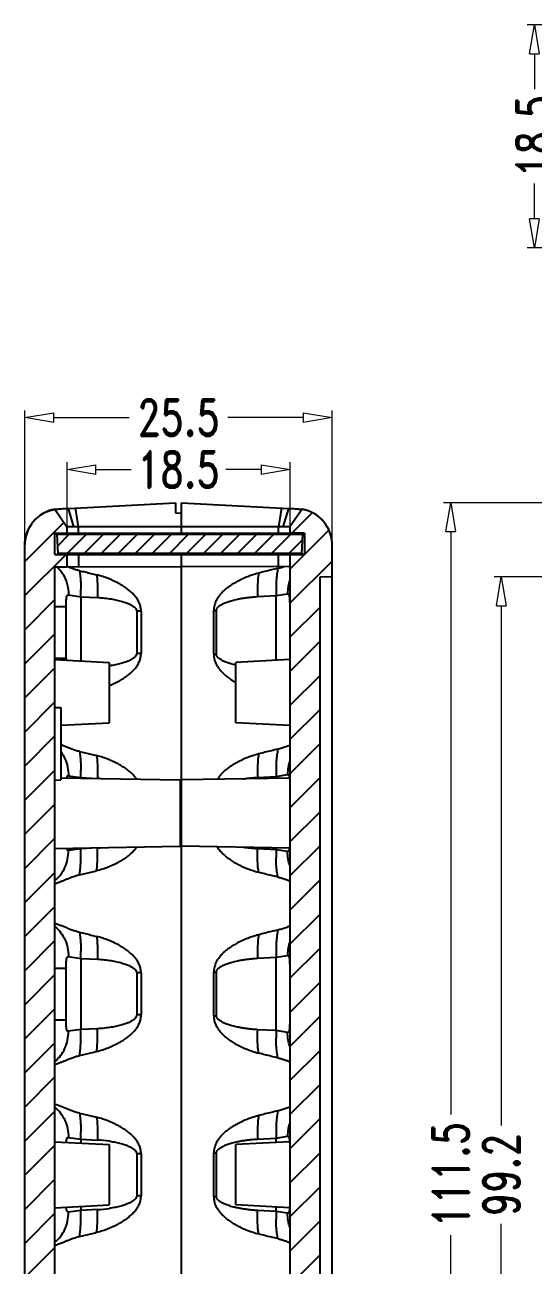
# Model space of a CAD drawing. Header units: millimetres. Extents: x 3537 to 3861, y 1181 to 1410.
# Drawn here: x 3536.7 to 3578.9, y 1298.1 to 1401 of the extents above; entities that cross this region are included whole.
import ezdxf

# ---------------------------------------------------------------- set-up
doc = ezdxf.new("R2010")
doc.units = ezdxf.units.MM
doc.layers.add('dim', color=82, linetype='Continuous', lineweight=9)
doc.styles.add('ROMAND', font='romand.shx', dxfattribs={"width": 0.75, "bigfont": 'gbcbig.shx'})
doc.dimstyles.new('YanXiu', dxfattribs={"dimtxt": 2.5, "dimasz": 2.2, "dimexe": 1, "dimexo": 0, "dimgap": 0.66, "dimtad": 0, "dimzin": 9, "dimdsep": 46, "dimtxsty": 'ROMAND', "dimblk": 'CLOSEDBLANK', "dimcen": 0, "dimclrd": 3, "dimclre": 3, "dimclrt": 7, "dimazin": 2, "dimtfac": 1, "dimtofl": 0, "dimtmove": 0, "dimatfit": 3, "dimldrblk": 'CLOSEDBLANK', "dimfxl": 1, "dimlwd": 5, "dimlwe": 5, "dimarcsym": 0})
pattern_1 = [(45, (3302.9115, 1085.8818), (-1.414214, 1.414214), [])]

# ---------------------------------------------------------------- blocks, each defined once
blk = doc.blocks.new('_ClosedBlank')
at = {"color": 0, "linetype": 'ByBlock', "lineweight": -2}
for p, q in [((-1, 0.167), (0, 0)), ((-1, 0.167), (-1, -0.167)), ((0, 0), (-1, -0.167))]:
    blk.add_line(p, q, dxfattribs=at)
blk = doc.blocks.new('*D4')
at = {"layer": 'Defpoints', "color": 0}
for p in [(3589.28, 1355.22), (3576.28, 1256.02), (3589.28, 1256.02)]:
    blk.add_point(p, dxfattribs=at)
at = {"layer": 'dim', "color": 3, "lineweight": 5}
for p, q in [((3589.28, 1355.22), (3575.68, 1355.22)), ((3576.28, 1352.82), (3576.28, 1309.7)), ((3576.28, 1258.42), (3576.28, 1301.54)), ((3589.28, 1256.02), (3575.68, 1256.02))]:
    blk.add_line(p, q, dxfattribs=at)
at = {"layer": 'dim', "color": 3, "lineweight": 5, "xscale": 2.4, "yscale": 2.4, "zscale": 2.4}
for p, rotation in [((3576.28, 1355.22), 90), ((3576.28, 1256.02), 270)]:
    blk.add_blockref('_ClosedBlank', p, dxfattribs=dict(at, rotation=rotation))
at = {"layer": 'dim', "color": 7, "insert": (3576.28, 1305.62), "char_height": 3, "attachment_point": 5, "rotation": 90, "style": 'ROMAND'}
blk.add_mtext('99.2', dxfattribs=at)
blk = doc.blocks.new('*D6')
at = {"layer": 'Defpoints', "color": 0}
for p in [(3585.77, 1361.37), (3572.08, 1249.87), (3585.77, 1249.87)]:
    blk.add_point(p, dxfattribs=at)
at = {"layer": 'dim', "color": 3, "lineweight": 5}
for p, q in [((3585.77, 1361.37), (3571.48, 1361.37)), ((3572.08, 1358.97), (3572.08, 1310.61)), ((3572.08, 1252.27), (3572.08, 1300.62)), ((3585.77, 1249.87), (3571.48, 1249.87))]:
    blk.add_line(p, q, dxfattribs=at)
at = {"layer": 'dim', "color": 3, "lineweight": 5, "xscale": 2.4, "yscale": 2.4, "zscale": 2.4}
for p, rotation in [((3572.08, 1361.37), 90), ((3572.08, 1249.87), 270)]:
    blk.add_blockref('_ClosedBlank', p, dxfattribs=dict(at, rotation=rotation))
at = {"layer": 'dim', "color": 7, "insert": (3572.08, 1305.62), "char_height": 3, "attachment_point": 5, "rotation": 90, "style": 'ROMAND'}
blk.add_mtext('111.5', dxfattribs=at)
blk = doc.blocks.new('*D42')
at = {"layer": 'Defpoints', "color": 0}
for p in [(3558.75, 1364.12), (3540.25, 1359.37), (3558.75, 1359.37)]:
    blk.add_point(p, dxfattribs=at)
at = {"layer": 'dim', "color": 3, "lineweight": 5}
for p, q in [((3540.25, 1359.37), (3540.25, 1364.72)), ((3558.75, 1359.37), (3558.75, 1364.72)), ((3542.65, 1364.12), (3545.58, 1364.12)), ((3556.35, 1364.12), (3553.42, 1364.12))]:
    blk.add_line(p, q, dxfattribs=at)
at = {"layer": 'dim', "color": 3, "lineweight": 5, "xscale": 2.4, "yscale": 2.4, "zscale": 2.4, "rotation": 180}
blk.add_blockref('_ClosedBlank', (3540.25, 1364.12), dxfattribs=at)
at = {"layer": 'dim', "color": 3, "lineweight": 5, "xscale": 2.4, "yscale": 2.4, "zscale": 2.4}
blk.add_blockref('_ClosedBlank', (3558.75, 1364.12), dxfattribs=at)
at = {"layer": 'dim', "color": 7, "insert": (3549.5, 1364.12), "char_height": 3, "attachment_point": 5, "style": 'ROMAND'}
blk.add_mtext('18.5', dxfattribs=at)
blk = doc.blocks.new('*D43')
at = {"layer": 'Defpoints', "color": 0}
for p in [(3562.25, 1368.43), (3536.75, 1357.87), (3562.25, 1357.87)]:
    blk.add_point(p, dxfattribs=at)
at = {"layer": 'dim', "color": 3, "lineweight": 5}
for p, q in [((3536.75, 1357.87), (3536.75, 1369.03)), ((3562.25, 1357.87), (3562.25, 1369.03)), ((3539.15, 1368.43), (3545.42, 1368.43)), ((3559.85, 1368.43), (3553.58, 1368.43))]:
    blk.add_line(p, q, dxfattribs=at)
at = {"layer": 'dim', "color": 3, "lineweight": 5, "xscale": 2.4, "yscale": 2.4, "zscale": 2.4, "rotation": 180}
blk.add_blockref('_ClosedBlank', (3536.75, 1368.43), dxfattribs=at)
at = {"layer": 'dim', "color": 3, "lineweight": 5, "xscale": 2.4, "yscale": 2.4, "zscale": 2.4}
blk.add_blockref('_ClosedBlank', (3562.25, 1368.43), dxfattribs=at)
at = {"layer": 'dim', "color": 7, "insert": (3549.5, 1368.43), "char_height": 3, "attachment_point": 5, "style": 'ROMAND'}
blk.add_mtext('25.5', dxfattribs=at)
blk = doc.blocks.new('*D66')
at = {"layer": 'Defpoints', "color": 0}
for p in [(3588.3, 1401.01), (3579.03, 1382.51), (3588.3, 1382.51)]:
    blk.add_point(p, dxfattribs=at)
at = {"layer": 'dim', "color": 3, "lineweight": 5}
for p, q in [((3588.3, 1401.01), (3578.43, 1401.01)), ((3579.03, 1398.61), (3579.03, 1395.68)), ((3579.03, 1384.91), (3579.03, 1387.84)), ((3588.3, 1382.51), (3578.43, 1382.51))]:
    blk.add_line(p, q, dxfattribs=at)
at = {"layer": 'dim', "color": 3, "lineweight": 5, "xscale": 2.4, "yscale": 2.4, "zscale": 2.4}
for p, rotation in [((3579.03, 1401.01), 90), ((3579.03, 1382.51), 270)]:
    blk.add_blockref('_ClosedBlank', p, dxfattribs=dict(at, rotation=rotation))
at = {"layer": 'dim', "color": 7, "insert": (3579.03, 1391.76), "char_height": 3, "attachment_point": 5, "rotation": 90, "style": 'ROMAND'}
blk.add_mtext('18.5', dxfattribs=at)

msp = doc.modelspace()

# ---------------------------------------------------------------- hatches: boundary and pattern name
at = {"linetype": 'Continuous'}
h = msp.add_hatch(dxfattribs=at)
h.set_pattern_fill('DEFAULT__5', color=40, scale=2, angle=45, style=0, pattern_type=0)
h.set_pattern_definition(pattern_1)
edge = h.paths.add_edge_path()
edge.add_line((3536.748, 1253.369), (3536.748, 1357.865))
edge.add_spline(control_points=[(3536.748, 1357.865), (3536.748, 1359.397), (3537.737, 1360.568), (3539.248, 1360.823)], knot_values=[0, 0, 0, 0, 1, 1, 1, 1], weights=[1, 0.8425084, 0.8425084, 1], degree=3, periodic=0)
edge.add_line((3539.248, 1360.823), (3540.248, 1359.367))
edge.add_line((3540.248, 1359.367), (3540.248, 1358.851))
edge.add_line((3539.248, 1358.849), (3540.248, 1358.851))
edge.add_line((3539.248, 1357.085), (3539.248, 1358.849))
edge.add_line((3539.248, 1357.085), (3540.248, 1357.084))
edge.add_line((3540.248, 1357.084), (3540.248, 1356.042))
edge.add_line((3539.248, 1356.04), (3540.248, 1356.042))
edge.add_line((3539.248, 1255.195), (3539.248, 1356.04))
edge.add_line((3539.248, 1255.195), (3540.248, 1255.192))
edge.add_line((3540.248, 1255.192), (3540.248, 1254.151))
edge.add_line((3539.248, 1254.149), (3540.248, 1254.151))
edge.add_line((3539.248, 1252.385), (3539.248, 1254.149))
edge.add_line((3539.248, 1252.385), (3540.248, 1252.384))
edge.add_line((3540.248, 1252.384), (3540.248, 1251.867))
edge.add_line((3539.248, 1250.411), (3540.248, 1251.867))
edge.add_spline(control_points=[(3539.248, 1250.411), (3537.737, 1250.666), (3536.748, 1251.837), (3536.748, 1253.369)], knot_values=[0, 0, 0, 0, 1, 1, 1, 1], weights=[1, 0.8425084, 0.8425084, 1], degree=3, periodic=0)
h = msp.add_hatch(dxfattribs=at)
h.set_pattern_fill('DEFAULT__6', color=40, scale=2, angle=45, style=0, pattern_type=0)
h.set_pattern_definition(pattern_1)
edge = h.paths.add_edge_path()
edge.add_line((3562.248, 1253.369), (3562.248, 1256))
edge.add_spline(control_points=[(3559.748, 1250.411), (3561.259, 1250.666), (3562.248, 1251.837), (3562.248, 1253.369)], knot_values=[0, 0, 0, 0, 1, 1, 1, 1], weights=[1, 0.8425084, 0.8425084, 1], degree=3, periodic=0)
edge.add_line((3559.748, 1250.411), (3558.748, 1251.867))
edge.add_line((3558.748, 1252.383), (3558.748, 1251.867))
edge.add_line((3559.948, 1252.385), (3558.748, 1252.383))
edge.add_line((3559.948, 1254.149), (3559.948, 1252.385))
edge.add_line((3559.948, 1254.149), (3558.748, 1254.151))
edge.add_line((3558.748, 1357.083), (3558.748, 1254.151))
edge.add_line((3559.948, 1357.085), (3558.748, 1357.083))
edge.add_line((3559.948, 1358.849), (3559.948, 1357.085))
edge.add_line((3559.948, 1358.849), (3558.748, 1358.851))
edge.add_line((3558.748, 1359.367), (3558.748, 1358.851))
edge.add_line((3559.748, 1360.823), (3558.748, 1359.367))
edge.add_spline(control_points=[(3562.248, 1357.865), (3562.248, 1359.397), (3561.259, 1360.568), (3559.748, 1360.823)], knot_values=[0, 0, 0, 0, 1, 1, 1, 1], weights=[1, 0.8425084, 0.8425084, 1], degree=3, periodic=0)
edge.add_line((3562.248, 1355.235), (3562.248, 1357.865))
edge.add_line((3561.248, 1355.217), (3562.248, 1355.235))
edge.add_line((3561.248, 1256.017), (3561.248, 1355.217))
edge.add_line((3561.248, 1256.017), (3562.248, 1256))
h = msp.add_hatch(dxfattribs=at)
h.set_pattern_fill('DEFAULT__3', color=40, angle=45, style=0, pattern_type=0)
h.set_pattern_definition([(45, (3302.9115, 1085.8818), (-0.7071068, 0.7071068), [])])
edge = h.paths.add_edge_path()
edge.add_line((3559.714, 1357.167), (3539.482, 1357.167))
edge.add_line((3539.398, 1358.767), (3539.482, 1357.167))
edge.add_line((3539.398, 1358.767), (3559.798, 1358.767))
edge.add_line((3559.798, 1358.767), (3559.714, 1357.167))

# ---------------------------------------------------------------- linework, layer by layer
at = {"color": 7, "linetype": 'Continuous'}
for p, q in [((3540.361, 1360.901), (3549.248, 1361.367)), ((3549.248, 1361.367), (3549.248, 1360.517)), ((3549.748, 1361.367), (3558.636, 1360.901)), ((3549.748, 1358.767), (3549.748, 1361.367)), ((3539.248, 1360.823), (3540.248, 1359.367)), ((3539.248, 1360.823), (3540.248, 1359.367)), ((3540.826, 1359.367), (3540.361, 1360.901)), ((3541.196, 1359.367), (3540.954, 1360.932)), ((3549.248, 1360.517), (3549.748, 1360.513)), ((3558.043, 1360.932), (3557.801, 1359.367)), ((3558.636, 1360.901), (3558.165, 1359.367)), ((3559.748, 1360.823), (3558.748, 1359.367)), ((3559.748, 1360.823), (3558.748, 1359.367)), ((3540.248, 1359.367), (3540.248, 1358.851)), ((3540.248, 1359.367), (3540.248, 1358.851)), ((3557.801, 1359.367), (3541.196, 1359.367)), ((3541.196, 1358.852), (3541.196, 1359.367)), ((3557.801, 1358.853), (3557.801, 1359.367)), ((3558.748, 1359.367), (3558.748, 1358.851)), ((3558.748, 1359.367), (3558.748, 1358.851)), ((3539.248, 1358.849), (3549.748, 1358.867)), ((3539.248, 1358.849), (3540.248, 1358.851)), ((3539.248, 1357.085), (3539.248, 1358.849)), ((3539.248, 1357.085), (3539.248, 1358.849)), ((3539.398, 1358.767), (3559.798, 1358.767)), ((3539.398, 1358.767), (3539.482, 1357.167)), ((3539.398, 1358.767), (3559.798, 1358.767)), ((3539.398, 1358.767), (3539.482, 1357.167)), ((3549.748, 1358.867), (3559.948, 1358.849)), ((3559.948, 1358.849), (3558.748, 1358.851)), ((3559.798, 1358.767), (3559.714, 1357.167)), ((3559.798, 1358.767), (3559.714, 1357.167)), ((3559.948, 1358.849), (3559.948, 1357.085)), ((3559.948, 1358.849), (3559.948, 1357.085)), ((3536.748, 1253.369), (3536.748, 1357.865)), ((3536.748, 1253.369), (3536.748, 1357.865)), ((3562.248, 1253.369), (3562.248, 1357.865)), ((3562.248, 1355.235), (3562.248, 1357.865)), ((3539.248, 1357.085), (3549.748, 1357.067)), ((3539.248, 1357.085), (3540.248, 1357.084)), ((3559.714, 1357.167), (3539.482, 1357.167)), ((3559.714, 1357.167), (3539.482, 1357.167)), ((3540.248, 1357.084), (3540.248, 1356.042)), ((3540.248, 1357.084), (3540.248, 1356.042)), ((3541.196, 1357.082), (3541.196, 1356.045)), ((3549.748, 1254.067), (3549.748, 1357.167)), ((3549.748, 1357.067), (3559.948, 1357.085)), ((3557.801, 1356.046), (3557.801, 1357.081)), ((3559.948, 1357.085), (3558.748, 1357.083)), ((3558.748, 1357.083), (3558.748, 1254.151)), ((3558.748, 1357.083), (3558.748, 1254.151)), ((3539.248, 1356.04), (3549.748, 1356.067)), ((3539.248, 1356.04), (3540.248, 1356.042)), ((3539.248, 1255.195), (3539.248, 1356.04)), ((3539.248, 1255.195), (3539.248, 1356.04)), ((3558.748, 1356.044), (3549.748, 1356.067)), ((3561.248, 1355.217), (3562.248, 1355.235)), ((3561.248, 1355.217), (3562.248, 1355.235)), ((3561.248, 1256.017), (3561.248, 1355.217)), ((3561.248, 1256.017), (3561.248, 1355.217)), ((3540.364, 1353.716), (3541.386, 1353.569)), ((3541.386, 1353.569), (3542.767, 1353.501)), ((3541.386, 1353.569), (3541.386, 1348.241)), ((3556.07, 1353.581), (3557.611, 1353.661)), ((3557.611, 1353.661), (3558.551, 1353.809)), ((3557.611, 1348.293), (3557.611, 1353.661)), ((3539.248, 1352.766), (3540.177, 1352.766)), ((3540.177, 1348.468), (3540.177, 1352.766)), ((3546.394, 1352.362), (3546.032, 1352.362)), ((3546.032, 1352.362), (3546.032, 1348.873)), ((3546.394, 1352.359), (3546.394, 1348.875)), ((3552.424, 1352.426), (3552.645, 1352.426)), ((3552.424, 1348.808), (3552.424, 1352.426)), ((3552.645, 1348.808), (3552.645, 1352.426)), ((3558.724, 1352.861), (3558.724, 1348.373)), ((3539.248, 1348.468), (3540.177, 1348.468)), ((3539.248, 1348.353), (3543.748, 1348.117)), ((3543.748, 1348.117), (3543.748, 1343.117)), ((3546.394, 1348.873), (3546.032, 1348.873)), ((3552.424, 1348.808), (3552.645, 1348.808)), ((3558.748, 1348.353), (3554.248, 1348.117)), ((3554.248, 1343.117), (3554.248, 1348.117)), ((3558.724, 1348.373), (3558.724, 1348.352)), ((3539.248, 1344.393), (3539.748, 1344.367)), ((3539.748, 1344.367), (3539.748, 1338.367)), ((3539.748, 1342.907), (3543.748, 1343.117)), ((3558.748, 1342.881), (3554.248, 1343.117)), ((3540.364, 1338.716), (3541.386, 1338.569)), ((3557.611, 1338.661), (3558.551, 1338.809)), ((3539.248, 1338.341), (3539.748, 1338.367)), ((3539.751, 1338.54), (3549.648, 1338.367)), ((3541.386, 1338.569), (3542.767, 1338.501)), ((3541.386, 1338.569), (3541.386, 1338.511)), ((3549.648, 1338.367), (3549.648, 1332.867)), ((3558.748, 1338.524), (3549.748, 1338.367)), ((3556.07, 1338.581), (3557.611, 1338.661)), ((3557.611, 1338.504), (3557.611, 1338.661)), ((3549.648, 1336.767), (3549.748, 1336.767)), ((3549.648, 1334.31), (3549.742, 1334.467)), ((3549.715, 1334.467), (3549.748, 1334.467)), ((3539.248, 1332.686), (3549.648, 1332.867)), ((3541.386, 1332.665), (3540.364, 1332.519)), ((3542.767, 1332.734), (3541.386, 1332.665)), ((3541.386, 1332.723), (3541.386, 1332.665)), ((3558.748, 1332.71), (3549.748, 1332.867)), ((3557.611, 1332.573), (3556.07, 1332.654)), ((3557.611, 1332.573), (3557.611, 1332.73)), ((3558.551, 1332.425), (3557.611, 1332.573)), ((3540.364, 1323.716), (3541.386, 1323.569)), ((3541.386, 1323.569), (3542.767, 1323.501)), ((3541.386, 1323.569), (3541.386, 1317.665)), ((3556.07, 1323.581), (3557.611, 1323.661)), ((3557.611, 1323.661), (3558.551, 1323.809)), ((3557.611, 1317.573), (3557.611, 1323.661)), ((3539.248, 1322.766), (3540.177, 1322.766)), ((3540.177, 1318.468), (3540.177, 1322.766)), ((3546.394, 1322.362), (3546.032, 1322.362)), ((3546.032, 1322.362), (3546.032, 1318.873)), ((3546.394, 1322.359), (3546.394, 1318.875)), ((3552.424, 1322.426), (3552.645, 1322.426)), ((3552.424, 1318.808), (3552.424, 1322.426)), ((3552.645, 1318.808), (3552.645, 1322.426)), ((3558.724, 1322.861), (3558.724, 1318.373)), ((3539.248, 1318.468), (3540.177, 1318.468)), ((3546.394, 1318.873), (3546.032, 1318.873)), ((3552.424, 1318.808), (3552.645, 1318.808)), ((3541.386, 1317.665), (3540.364, 1317.519)), ((3542.767, 1317.734), (3541.386, 1317.665)), ((3557.611, 1317.573), (3556.07, 1317.654)), ((3558.551, 1317.425), (3557.611, 1317.573)), ((3539.248, 1308.353), (3543.748, 1308.117)), ((3540.364, 1308.716), (3541.386, 1308.569)), ((3541.386, 1308.569), (3542.767, 1308.501)), ((3541.386, 1308.569), (3541.386, 1308.241)), ((3543.748, 1308.117), (3543.748, 1303.117)), ((3558.748, 1308.353), (3554.248, 1308.117)), ((3554.248, 1303.117), (3554.248, 1308.117)), ((3556.07, 1308.581), (3557.611, 1308.661)), ((3557.611, 1308.661), (3558.551, 1308.809)), ((3557.611, 1308.293), (3557.611, 1308.661)), ((3546.394, 1307.362), (3546.032, 1307.362)), ((3546.032, 1307.362), (3546.032, 1303.873)), ((3546.394, 1307.359), (3546.394, 1303.875)), ((3552.424, 1307.426), (3552.645, 1307.426)), ((3552.424, 1303.808), (3552.424, 1307.426)), ((3552.645, 1303.808), (3552.645, 1307.426)), ((3546.394, 1303.873), (3546.032, 1303.873)), ((3552.424, 1303.808), (3552.645, 1303.808)), ((3539.248, 1302.881), (3543.748, 1303.117)), ((3541.386, 1302.665), (3540.364, 1302.519)), ((3541.386, 1302.993), (3541.386, 1302.665)), ((3542.767, 1302.734), (3541.386, 1302.665)), ((3558.748, 1302.881), (3554.248, 1303.117)), ((3557.611, 1302.573), (3557.611, 1302.941)), ((3557.611, 1302.573), (3556.07, 1302.654)), ((3558.551, 1302.425), (3557.611, 1302.573))]:
    msp.add_line(p, q, dxfattribs=at)
for centre, radius, start, end in [((3539.748, 1357.865), 3, 99.59407, 180), ((3559.248, 1357.865), 3, 0, 80.40593), ((3556.965, 1359.513), 3.681, 282.26497, 283.54742), ((3556.374, 1361.618), 5.868, 286.61341, 288.23464), ((3528.405, 1354.185), 12.996, 357.28355, 359.77745), ((3528.799, 1354.181), 12.601, 359.78964, 359.94203), ((3569.421, 1354.26), 11.825, 179.83245, 180.65785), ((3569.835, 1354.267), 12.239, 180.66577, 182.83422), ((3551.085, 1348.466), 10.908, 179.98731, 180.8493), ((3542.368, 1357.504), 9.775, 278.12026, 278.33979), ((3555.968, 1355.389), 7.687, 256.40656, 257.07171), ((3557.351, 1352.021), 6.363, 238.98531, 240.81569), ((3534.738, 1328.209), 13.996, 68.76656, 69.02457), ((3528.405, 1339.185), 12.996, 357.28355, 359.77745), ((3528.799, 1339.181), 12.601, 359.78964, 359.94203), ((3569.421, 1339.26), 11.825, 179.83245, 180.65785), ((3569.835, 1339.267), 12.239, 180.66577, 182.83422), ((3542.211, 1327.314), 11.2, 86.00697, 87.15266), ((3528.405, 1332.049), 12.996, 0.22255, 2.71645), ((3542.211, 1343.92), 11.2, 272.84735, 273.99349), ((3569.835, 1331.968), 12.239, 177.16578, 179.33423), ((3528.799, 1332.053), 12.601, 0.05798, 0.21036), ((3569.421, 1331.974), 11.825, 179.34215, 180.16756), ((3569.421, 1324.26), 11.825, 179.83245, 180.65785), ((3528.405, 1324.185), 12.996, 357.28355, 359.77745), ((3528.799, 1324.181), 12.601, 359.78964, 359.94203), ((3569.835, 1324.267), 12.239, 180.66577, 182.83422), ((3528.405, 1317.049), 12.996, 0.22255, 2.71645), ((3528.799, 1317.053), 12.601, 0.05798, 0.21036), ((3569.421, 1316.974), 11.825, 179.34215, 180.16756), ((3569.835, 1316.968), 12.239, 177.16578, 179.33423), ((3528.405, 1309.185), 12.996, 357.28355, 359.77745), ((3528.799, 1309.181), 12.601, 359.78964, 359.94203), ((3569.421, 1309.26), 11.825, 179.83245, 180.65785), ((3569.835, 1309.267), 12.239, 180.66577, 182.83422), ((3542.246, 1297.804), 10.709, 81.73291, 87.21048), ((3528.405, 1302.049), 12.996, 0.22255, 2.71645), ((3542.246, 1313.43), 10.709, 272.78959, 278.26691), ((3528.799, 1302.053), 12.601, 0.05798, 0.21036), ((3569.421, 1301.974), 11.825, 179.34215, 180.16756), ((3569.835, 1301.968), 12.239, 177.16578, 179.33423)]:
    msp.add_arc(centre, radius, start, end, dxfattribs=at)
for points, start_tangent, end_tangent in [([(3536.748, 1357.865), (3536.748, 1357.895), (3536.749, 1357.926), (3536.75, 1357.956), (3536.751, 1357.987), (3536.752, 1358.018), (3536.754, 1358.049), (3536.756, 1358.079), (3536.758, 1358.11), (3536.761, 1358.141), (3536.764, 1358.173), (3536.768, 1358.204), (3536.771, 1358.235), (3536.775, 1358.266), (3536.78, 1358.298), (3536.784, 1358.329), (3536.79, 1358.361), (3536.795, 1358.392), (3536.801, 1358.424), (3536.807, 1358.455), (3536.813, 1358.487), (3536.82, 1358.518), (3536.828, 1358.55), (3536.835, 1358.581), (3536.843, 1358.613), (3536.851, 1358.645), (3536.86, 1358.676), (3536.869, 1358.708), (3536.878, 1358.739), (3536.888, 1358.771), (3536.898, 1358.802), (3536.909, 1358.833), (3536.92, 1358.865), (3536.931, 1358.896), (3536.943, 1358.927), (3536.955, 1358.958), (3536.967, 1358.989), (3536.98, 1359.02), (3536.993, 1359.051), (3537.006, 1359.082), (3537.02, 1359.113), (3537.034, 1359.143), (3537.049, 1359.174), (3537.064, 1359.204), (3537.079, 1359.234), (3537.095, 1359.264), (3537.111, 1359.294), (3537.127, 1359.324), (3537.144, 1359.354), (3537.161, 1359.383), (3537.178, 1359.412), (3537.196, 1359.442), (3537.214, 1359.47), (3537.232, 1359.499), (3537.251, 1359.528), (3537.27, 1359.556), (3537.29, 1359.584), (3537.31, 1359.612), (3537.33, 1359.64), (3537.35, 1359.668), (3537.371, 1359.695), (3537.392, 1359.722), (3537.413, 1359.749), (3537.435, 1359.775), (3537.457, 1359.802), (3537.479, 1359.828), (3537.502, 1359.853), (3537.525, 1359.879), (3537.548, 1359.904), (3537.571, 1359.929), (3537.595, 1359.954), (3537.619, 1359.979), (3537.643, 1360.003), (3537.668, 1360.027), (3537.693, 1360.05), (3537.718, 1360.073), (3537.743, 1360.096), (3537.769, 1360.119), (3537.794, 1360.141), (3537.82, 1360.164), (3537.847, 1360.185), (3537.873, 1360.207), (3537.9, 1360.228), (3537.926, 1360.249), (3537.953, 1360.269), (3537.981, 1360.289), (3538.008, 1360.309), (3538.036, 1360.328), (3538.063, 1360.347), (3538.091, 1360.366), (3538.12, 1360.384), (3538.148, 1360.402), (3538.176, 1360.42), (3538.205, 1360.438), (3538.233, 1360.455), (3538.262, 1360.471), (3538.291, 1360.488), (3538.32, 1360.503), (3538.35, 1360.519), (3538.379, 1360.534), (3538.408, 1360.549), (3538.438, 1360.564), (3538.467, 1360.578), (3538.497, 1360.592), (3538.527, 1360.605), (3538.557, 1360.618), (3538.586, 1360.631), (3538.616, 1360.643), (3538.646, 1360.655), (3538.676, 1360.667), (3538.706, 1360.678), (3538.737, 1360.689), (3538.767, 1360.7), (3538.797, 1360.71), (3538.827, 1360.72), (3538.857, 1360.73), (3538.887, 1360.739), (3538.918, 1360.748), (3538.948, 1360.756), (3538.978, 1360.765), (3539.008, 1360.772), (3539.038, 1360.78), (3539.068, 1360.787), (3539.099, 1360.794), (3539.129, 1360.8), (3539.159, 1360.807), (3539.189, 1360.812), (3539.218, 1360.818), (3539.248, 1360.823)], (0, 1), (0.9860133, 0.1666667)), ([(3539.25, 1360.824), (3539.279, 1360.827), (3539.341, 1360.833), (3539.44, 1360.841), (3539.573, 1360.851), (3539.737, 1360.863), (3539.927, 1360.876), (3540.361, 1360.901)], (0.9861713, 0.1657289), (0.9986295, 0.0523357)), ([(3558.636, 1360.901), (3559.071, 1360.876), (3559.261, 1360.863), (3559.425, 1360.851), (3559.557, 1360.841), (3559.655, 1360.833), (3559.718, 1360.827), (3559.746, 1360.824)], (0.9986295, -0.0523357), (0.9861715, -0.1657278)), ([(3562.248, 1357.865), (3562.248, 1357.895), (3562.248, 1357.926), (3562.247, 1357.956), (3562.246, 1357.987), (3562.244, 1358.018), (3562.243, 1358.049), (3562.241, 1358.079), (3562.238, 1358.11), (3562.236, 1358.141), (3562.233, 1358.173), (3562.229, 1358.204), (3562.225, 1358.235), (3562.221, 1358.266), (3562.217, 1358.298), (3562.212, 1358.329), (3562.207, 1358.361), (3562.202, 1358.392), (3562.196, 1358.424), (3562.19, 1358.455), (3562.183, 1358.487), (3562.176, 1358.518), (3562.169, 1358.55), (3562.162, 1358.581), (3562.154, 1358.613), (3562.145, 1358.645), (3562.137, 1358.676), (3562.128, 1358.708), (3562.118, 1358.739), (3562.108, 1358.771), (3562.098, 1358.802), (3562.088, 1358.833), (3562.077, 1358.865), (3562.066, 1358.896), (3562.054, 1358.927), (3562.042, 1358.958), (3562.03, 1358.989), (3562.017, 1359.02), (3562.004, 1359.051), (3561.99, 1359.082), (3561.977, 1359.113), (3561.962, 1359.143), (3561.948, 1359.174), (3561.933, 1359.204), (3561.918, 1359.234), (3561.902, 1359.264), (3561.886, 1359.294), (3561.87, 1359.324), (3561.853, 1359.354), (3561.836, 1359.383), (3561.819, 1359.412), (3561.801, 1359.442), (3561.783, 1359.47), (3561.764, 1359.499), (3561.745, 1359.528), (3561.726, 1359.556), (3561.707, 1359.584), (3561.687, 1359.612), (3561.667, 1359.64), (3561.647, 1359.668), (3561.626, 1359.695), (3561.605, 1359.722), (3561.583, 1359.749), (3561.562, 1359.775), (3561.54, 1359.802), (3561.517, 1359.828), (3561.495, 1359.853), (3561.472, 1359.879), (3561.449, 1359.904), (3561.425, 1359.929), (3561.402, 1359.954), (3561.378, 1359.979), (3561.353, 1360.003), (3561.329, 1360.027), (3561.304, 1360.05), (3561.279, 1360.073), (3561.254, 1360.096), (3561.228, 1360.119), (3561.202, 1360.141), (3561.176, 1360.164), (3561.15, 1360.185), (3561.124, 1360.207), (3561.097, 1360.228), (3561.07, 1360.249), (3561.043, 1360.269), (3561.016, 1360.289), (3560.989, 1360.309), (3560.961, 1360.328), (3560.933, 1360.347), (3560.905, 1360.366), (3560.877, 1360.384), (3560.849, 1360.402), (3560.82, 1360.42), (3560.792, 1360.438), (3560.763, 1360.455), (3560.734, 1360.471), (3560.705, 1360.488), (3560.676, 1360.503), (3560.647, 1360.519), (3560.618, 1360.534), (3560.588, 1360.549), (3560.559, 1360.564), (3560.529, 1360.578), (3560.5, 1360.592), (3560.47, 1360.605), (3560.44, 1360.618), (3560.41, 1360.631), (3560.38, 1360.643), (3560.35, 1360.655), (3560.32, 1360.667), (3560.29, 1360.678), (3560.26, 1360.689), (3560.23, 1360.7), (3560.2, 1360.71), (3560.17, 1360.72), (3560.139, 1360.73), (3560.109, 1360.739), (3560.079, 1360.748), (3560.049, 1360.756), (3560.019, 1360.765), (3559.989, 1360.772), (3559.958, 1360.78), (3559.928, 1360.787), (3559.898, 1360.794), (3559.868, 1360.8), (3559.838, 1360.807), (3559.808, 1360.812), (3559.778, 1360.818), (3559.748, 1360.823)], (0, 1), (-0.9860133, 0.1666667)), ([(3540.826, 1359.367), (3540.539, 1359.366), (3540.336, 1359.366), (3540.25, 1359.367)], (-1, 0.0000306), (-1, 0.0000594)), ([(3541.196, 1359.367), (3541.009, 1359.366), (3540.826, 1359.367)], (-1, 0), (-1, 0.0000306)), ([(3558.165, 1359.367), (3557.986, 1359.366), (3557.801, 1359.367)], (-1, -0.0000318), (-1, 0)), ([(3558.746, 1359.367), (3558.693, 1359.366), (3558.57, 1359.367), (3558.39, 1359.366), (3558.165, 1359.367)], (-1, -0.0000886), (-1, -0.0000318)), ([(3539.438, 1356.04), (3539.945, 1355.387), (3540.263, 1354.589), (3540.364, 1353.716)], (0.7237971, -0.6900128), (-0.0125348, -0.9999214)), ([(3540.982, 1355.808), (3540.669, 1355.914), (3540.339, 1356.042)], (-0.9561855, 0.2927615), (-0.9281404, 0.3722303)), ([(3541.28, 1355.729), (3540.982, 1355.808)], (-0.9773009, 0.2118558), (-0.9561855, 0.2927615)), ([(3541.28, 1355.729), (3541.346, 1355.27), (3541.387, 1354.743), (3541.401, 1354.168)], (0.1852368, -0.9826939), (-0.0010111, -0.9999995)), ([(3541.28, 1355.729), (3541.763, 1355.621), (3542.239, 1355.508), (3542.705, 1355.389)], (0.9773282, -0.2117298), (0.9668451, -0.2553636)), ([(3542.705, 1355.389), (3542.76, 1354.816), (3542.782, 1354.176), (3542.767, 1353.501)], (0.1354952, -0.990778), (-0.0471821, -0.9988863)), ([(3546.394, 1352.359), (3546.356, 1352.708), (3546.249, 1353.042), (3546.086, 1353.35), (3545.881, 1353.63), (3545.644, 1353.887), (3545.377, 1354.125), (3545.089, 1354.341), (3544.782, 1354.539), (3544.453, 1354.724), (3544.091, 1354.9), (3543.688, 1355.07), (3543.23, 1355.234), (3542.705, 1355.389)], (-0.0021803, 0.9999976), (-0.9668544, 0.2553285)), ([(3556.148, 1355.527), (3555.605, 1355.362), (3555.12, 1355.183), (3554.687, 1354.995), (3554.303, 1354.8), (3553.963, 1354.6), (3553.664, 1354.398), (3553.403, 1354.194), (3553.18, 1353.991), (3552.994, 1353.794), (3552.841, 1353.603), (3552.715, 1353.416), (3552.614, 1353.23), (3552.533, 1353.039), (3552.473, 1352.84), (3552.436, 1352.634), (3552.424, 1352.426)], (-0.9645655, -0.2638437), (0.0000032, -1)), ([(3556.148, 1355.527), (3556.082, 1354.941), (3556.055, 1354.28), (3556.07, 1353.581)], (-0.1554818, -0.9878388), (0.0492879, -0.9987846)), ([(3557.747, 1355.916), (3557.202, 1355.793), (3556.669, 1355.664), (3556.148, 1355.527)], (-0.9772249, -0.2122063), (-0.9645646, -0.2638469)), ([(3557.747, 1355.916), (3557.666, 1355.448), (3557.614, 1354.899), (3557.596, 1354.295)], (-0.2214948, -0.9751616), (-0.0029465, -0.9999957)), ([(3558.052, 1355.995), (3557.898, 1355.952), (3557.827, 1355.934)], (-0.9584367, -0.2853053), (-0.9722118, -0.2341031)), ([(3558.748, 1354.997), (3558.597, 1354.416), (3558.551, 1353.809)], (-0.3401427, -0.9403738), (0.0128942, -0.9999169)), ([(3540.177, 1352.766), (3540.179, 1352.983), (3540.186, 1353.189), (3540.199, 1353.372), (3540.22, 1353.523), (3540.252, 1353.635), (3540.299, 1353.7), (3540.364, 1353.716)], (-0.0000122, 1), (0.9900428, -0.1407667)), ([(3542.767, 1353.501), (3543.369, 1353.454), (3543.912, 1353.383), (3544.394, 1353.291), (3544.816, 1353.185), (3545.178, 1353.065), (3545.481, 1352.935), (3545.721, 1352.796), (3545.895, 1352.651), (3545.999, 1352.502), (3546.032, 1352.362)], (0.998764, -0.0497046), (0.0004686, -0.9999999)), ([(3552.645, 1352.426), (3552.648, 1352.465), (3552.656, 1352.506), (3552.672, 1352.55), (3552.695, 1352.596), (3552.727, 1352.645), (3552.77, 1352.696), (3552.823, 1352.748), (3552.888, 1352.803), (3552.966, 1352.858), (3553.057, 1352.914), (3553.163, 1352.972), (3553.286, 1353.031), (3553.427, 1353.09), (3553.584, 1353.149), (3553.759, 1353.207), (3553.952, 1353.263), (3554.166, 1353.319), (3554.405, 1353.372), (3554.672, 1353.424), (3554.969, 1353.472), (3555.3, 1353.516), (3555.666, 1353.553), (3556.07, 1353.581)], (-0.0000011, 1), (0.9986296, 0.0523338)), ([(3558.551, 1353.809), (3558.612, 1353.794), (3558.655, 1353.729), (3558.685, 1353.618), (3558.704, 1353.467), (3558.716, 1353.284), (3558.722, 1353.078), (3558.724, 1352.861)], (0.9880157, 0.1543536), (-0.0000122, -1)), ([(3543.749, 1346.188), (3544.057, 1346.318), (3544.412, 1346.489), (3544.741, 1346.67), (3545.052, 1346.867), (3545.348, 1347.086), (3545.623, 1347.327), (3545.868, 1347.588), (3546.079, 1347.873), (3546.246, 1348.185), (3546.355, 1348.521), (3546.394, 1348.875)], (0.928919, 0.3702831), (0.0021429, 0.9999977)), ([(3546.032, 1348.873), (3545.999, 1348.732), (3545.895, 1348.583), (3545.72, 1348.438), (3545.48, 1348.299), (3545.177, 1348.168), (3544.815, 1348.049), (3544.393, 1347.942), (3543.911, 1347.851), (3543.786, 1347.832)], (-0.0004767, -0.9999999), (-0.9894249, -0.1450461)), ([(3552.424, 1348.808), (3552.436, 1348.606), (3552.47, 1348.406), (3552.527, 1348.213), (3552.604, 1348.026), (3552.703, 1347.84), (3552.827, 1347.651), (3552.98, 1347.456), (3553.168, 1347.255), (3553.393, 1347.049), (3553.655, 1346.843), (3553.956, 1346.639), (3554.072, 1346.567)], (-0.0000035, -1), (0.8569344, -0.5154256)), ([(3554.161, 1347.917), (3553.947, 1347.972), (3553.754, 1348.029), (3553.581, 1348.086), (3553.424, 1348.145), (3553.284, 1348.204), (3553.161, 1348.263), (3553.055, 1348.321), (3552.965, 1348.377), (3552.887, 1348.432), (3552.823, 1348.486), (3552.769, 1348.539), (3552.727, 1348.59), (3552.695, 1348.638), (3552.672, 1348.684), (3552.656, 1348.728), (3552.648, 1348.769), (3552.645, 1348.808)], (-0.9719774, 0.2350743), (0.0000013, 1)), ([(3541.28, 1340.729), (3540.953, 1340.817), (3540.651, 1340.921), (3540.363, 1341.033), (3540.084, 1341.145), (3539.807, 1341.255)], (-0.9773009, 0.2118558), (-0.9321281, 0.3621287)), ([(3557.747, 1340.916), (3557.202, 1340.793), (3556.669, 1340.664), (3556.148, 1340.527)], (-0.9772249, -0.2122063), (-0.9645646, -0.2638469)), ([(3557.747, 1340.916), (3557.666, 1340.448), (3557.614, 1339.899), (3557.596, 1339.295)], (-0.2214948, -0.9751616), (-0.0029465, -0.9999957)), ([(3558.748, 1341.239), (3558.397, 1341.109), (3558.063, 1340.999), (3557.747, 1340.916)], (-0.9357957, -0.3525427), (-0.9772078, -0.2122849)), ([(3539.753, 1340.682), (3540.077, 1340.126)], (0.5945506, -0.8040582), (0.40914, -0.9124716)), ([(3540.077, 1340.126), (3540.296, 1339.442), (3540.364, 1338.716)], (0.40914, -0.9124716), (-0.0125348, -0.9999214)), ([(3541.28, 1340.729), (3541.346, 1340.27), (3541.387, 1339.743), (3541.401, 1339.168)], (0.1852368, -0.9826939), (-0.0010111, -0.9999995)), ([(3541.28, 1340.729), (3541.763, 1340.621), (3542.239, 1340.508), (3542.705, 1340.389)], (0.9773282, -0.2117298), (0.9668451, -0.2553636)), ([(3542.705, 1340.389), (3542.76, 1339.816), (3542.782, 1339.176), (3542.767, 1338.501)], (0.1354952, -0.990778), (-0.0471821, -0.9988863)), ([(3546.031, 1338.433), (3545.881, 1338.63), (3545.644, 1338.887), (3545.377, 1339.125), (3545.089, 1339.341), (3544.782, 1339.539), (3544.453, 1339.724), (3544.091, 1339.9), (3543.688, 1340.07), (3543.23, 1340.234), (3542.705, 1340.389)], (-0.5665845, 0.8240036), (-0.9668544, 0.2553285)), ([(3556.148, 1340.527), (3555.605, 1340.362), (3555.12, 1340.183), (3554.687, 1339.995), (3554.303, 1339.8), (3553.963, 1339.6), (3553.664, 1339.398), (3553.403, 1339.194), (3553.18, 1338.991), (3552.994, 1338.794), (3552.841, 1338.603), (3552.717, 1338.419)], (-0.9645655, -0.2638437), (-0.5198356, -0.8542663)), ([(3556.148, 1340.527), (3556.082, 1339.941), (3556.055, 1339.28), (3556.07, 1338.581)], (-0.1554818, -0.9878388), (0.0492879, -0.9987846)), ([(3558.748, 1339.997), (3558.597, 1339.416), (3558.551, 1338.809)], (-0.3401427, -0.9403738), (0.0128942, -0.9999169)), ([(3540.222, 1338.532), (3540.252, 1338.635), (3540.299, 1338.7), (3540.364, 1338.716)], (0.1983725, 0.9801267), (0.9900428, -0.1407667)), ([(3558.551, 1338.809), (3558.612, 1338.794), (3558.655, 1338.729), (3558.685, 1338.618), (3558.698, 1338.523)], (0.9880157, 0.1543536), (0.1127067, -0.9936283)), ([(3554.873, 1338.458), (3554.969, 1338.472), (3555.3, 1338.516), (3555.666, 1338.553), (3556.07, 1338.581)], (0.9878905, 0.1551528), (0.9986296, 0.0523338)), ([(3539.248, 1330.03), (3539.721, 1330.509), (3540.077, 1331.109), (3540.296, 1331.792), (3540.364, 1332.519)], (0.786748, 0.6172743), (-0.0125285, 0.9999215)), ([(3540.364, 1332.519), (3540.299, 1332.534), (3540.252, 1332.599), (3540.222, 1332.702)], (-0.9900416, -0.1407751), (-0.1983737, 0.9801265)), ([(3542.705, 1330.845), (3543.216, 1330.996), (3543.662, 1331.154), (3544.057, 1331.318), (3544.412, 1331.489), (3544.741, 1331.67), (3545.052, 1331.867), (3545.348, 1332.086), (3545.623, 1332.327), (3545.868, 1332.588), (3546.031, 1332.801)], (0.9668543, 0.2553287), (0.5665229, 0.824046)), ([(3542.705, 1330.845), (3542.76, 1331.418), (3542.782, 1332.059), (3542.767, 1332.734)], (0.1354952, 0.990778), (-0.0471825, 0.9988863)), ([(3552.718, 1332.815), (3552.827, 1332.651), (3552.98, 1332.456), (3553.168, 1332.255), (3553.393, 1332.049), (3553.655, 1331.843), (3553.956, 1331.639), (3554.297, 1331.438), (3554.683, 1331.242), (3555.118, 1331.052), (3555.604, 1330.873), (3556.148, 1330.707)], (0.5200598, -0.8541299), (0.9645655, -0.2638435)), ([(3556.07, 1332.654), (3555.664, 1332.682), (3555.296, 1332.719), (3554.965, 1332.763), (3554.873, 1332.777)], (-0.9986297, 0.0523337), (-0.9878884, 0.1551662)), ([(3556.148, 1330.707), (3556.082, 1331.293), (3556.055, 1331.954), (3556.07, 1332.654)], (-0.1554818, 0.9878388), (0.0492879, 0.9987846)), ([(3558.698, 1332.711), (3558.685, 1332.616), (3558.655, 1332.505), (3558.612, 1332.44), (3558.551, 1332.425)], (-0.1127073, -0.9936282), (-0.9880174, 0.1543428)), ([(3541.28, 1330.505), (3541.346, 1330.964), (3541.387, 1331.491), (3541.401, 1332.066)], (0.1852368, 0.9826939), (-0.0010112, 0.9999995)), ([(3557.747, 1330.318), (3557.666, 1330.786), (3557.614, 1331.335), (3557.596, 1331.94)], (-0.2214948, 0.9751616), (-0.0029467, 0.9999957)), ([(3558.748, 1331.237), (3558.597, 1331.819), (3558.551, 1332.425)], (-0.3401503, 0.9403711), (0.0129011, 0.9999168)), ([(3539.248, 1329.779), (3539.486, 1329.859), (3539.721, 1329.946), (3539.953, 1330.036), (3540.185, 1330.13), (3540.423, 1330.225), (3540.677, 1330.323), (3540.959, 1330.419), (3541.28, 1330.505)], (0.9526661, 0.3040187), (0.9773009, 0.2118561)), ([(3541.28, 1330.505), (3541.763, 1330.613), (3542.239, 1330.726), (3542.705, 1330.845)], (0.9773282, 0.2117298), (0.9668451, 0.2553636)), ([(3557.747, 1330.318), (3557.202, 1330.441), (3556.669, 1330.57), (3556.148, 1330.707)], (-0.9772249, 0.2122063), (-0.9645646, 0.2638469)), ([(3557.747, 1330.318), (3558.004, 1330.253), (3558.259, 1330.173), (3558.508, 1330.085), (3558.748, 1329.996)], (0.9772078, -0.2122849), (0.9357957, -0.3525428)), ([(3541.28, 1325.729), (3540.953, 1325.817), (3540.651, 1325.921), (3540.363, 1326.033), (3540.084, 1326.145), (3539.807, 1326.255), (3539.53, 1326.359), (3539.248, 1326.455)], (-0.9773009, 0.2118558), (-0.9526661, 0.3040186)), ([(3539.248, 1326.204), (3539.721, 1325.725), (3540.077, 1325.126), (3540.296, 1324.442), (3540.364, 1323.716)], (0.7867573, -0.6172625), (-0.0125348, -0.9999214)), ([(3541.28, 1325.729), (3541.763, 1325.621), (3542.239, 1325.508), (3542.705, 1325.389)], (0.9773282, -0.2117298), (0.9668451, -0.2553636)), ([(3541.28, 1325.729), (3541.346, 1325.27), (3541.387, 1324.743), (3541.401, 1324.168)], (0.1852368, -0.9826939), (-0.0010111, -0.9999995)), ([(3546.394, 1322.359), (3546.356, 1322.708), (3546.249, 1323.042), (3546.086, 1323.35), (3545.881, 1323.63), (3545.644, 1323.887), (3545.377, 1324.125), (3545.089, 1324.341), (3544.782, 1324.539), (3544.453, 1324.724), (3544.091, 1324.9), (3543.688, 1325.07), (3543.23, 1325.234), (3542.705, 1325.389)], (-0.0021803, 0.9999976), (-0.9668544, 0.2553285)), ([(3542.705, 1325.389), (3542.76, 1324.816), (3542.782, 1324.176), (3542.767, 1323.501)], (0.1354952, -0.990778), (-0.0471821, -0.9988863)), ([(3556.148, 1325.527), (3555.605, 1325.362), (3555.12, 1325.183), (3554.687, 1324.995), (3554.303, 1324.8), (3553.963, 1324.6), (3553.664, 1324.398), (3553.403, 1324.194), (3553.18, 1323.991), (3552.994, 1323.794), (3552.841, 1323.603), (3552.715, 1323.416), (3552.614, 1323.23), (3552.533, 1323.039), (3552.473, 1322.84), (3552.436, 1322.634), (3552.424, 1322.426)], (-0.9645655, -0.2638437), (0.0000032, -1)), ([(3556.148, 1325.527), (3556.082, 1324.941), (3556.055, 1324.28), (3556.07, 1323.581)], (-0.1554818, -0.9878388), (0.0492879, -0.9987846)), ([(3557.747, 1325.916), (3557.202, 1325.793), (3556.669, 1325.664), (3556.148, 1325.527)], (-0.9772249, -0.2122063), (-0.9645646, -0.2638469)), ([(3557.747, 1325.916), (3557.666, 1325.448), (3557.614, 1324.899), (3557.596, 1324.295)], (-0.2214948, -0.9751616), (-0.0029465, -0.9999957)), ([(3558.748, 1326.239), (3558.397, 1326.109), (3558.063, 1325.999), (3557.747, 1325.916)], (-0.9357957, -0.3525427), (-0.9772078, -0.2122849)), ([(3558.748, 1324.997), (3558.597, 1324.416), (3558.551, 1323.809)], (-0.3401427, -0.9403738), (0.0128942, -0.9999169)), ([(3540.177, 1322.766), (3540.179, 1322.983), (3540.186, 1323.189), (3540.199, 1323.372), (3540.22, 1323.523), (3540.252, 1323.635), (3540.299, 1323.7), (3540.364, 1323.716)], (-0.0000122, 1), (0.9900428, -0.1407667)), ([(3542.767, 1323.501), (3543.369, 1323.454), (3543.912, 1323.383), (3544.394, 1323.291), (3544.816, 1323.185), (3545.178, 1323.065), (3545.481, 1322.935), (3545.721, 1322.796), (3545.895, 1322.651), (3545.999, 1322.502), (3546.032, 1322.362)], (0.998764, -0.0497046), (0.0004686, -0.9999999)), ([(3552.645, 1322.426), (3552.648, 1322.465), (3552.656, 1322.506), (3552.672, 1322.55), (3552.695, 1322.596), (3552.727, 1322.645), (3552.77, 1322.696), (3552.823, 1322.748), (3552.888, 1322.803), (3552.966, 1322.858), (3553.057, 1322.914), (3553.163, 1322.972), (3553.286, 1323.031), (3553.427, 1323.09), (3553.584, 1323.149), (3553.759, 1323.207), (3553.952, 1323.263), (3554.166, 1323.319), (3554.405, 1323.372), (3554.672, 1323.424), (3554.969, 1323.472), (3555.3, 1323.516), (3555.666, 1323.553), (3556.07, 1323.581)], (-0.0000011, 1), (0.9986296, 0.0523338)), ([(3558.551, 1323.809), (3558.612, 1323.794), (3558.655, 1323.729), (3558.685, 1323.618), (3558.704, 1323.467), (3558.716, 1323.284), (3558.722, 1323.078), (3558.724, 1322.861)], (0.9880157, 0.1543536), (-0.0000122, -1)), ([(3540.364, 1317.519), (3540.299, 1317.534), (3540.252, 1317.599), (3540.22, 1317.711), (3540.199, 1317.862), (3540.186, 1318.045), (3540.179, 1318.251), (3540.177, 1318.468)], (-0.9900416, -0.1407751), (0.0000122, 1)), ([(3542.705, 1315.845), (3543.216, 1315.996), (3543.662, 1316.154), (3544.057, 1316.318), (3544.412, 1316.489), (3544.741, 1316.67), (3545.052, 1316.867), (3545.348, 1317.086), (3545.623, 1317.327), (3545.868, 1317.588), (3546.079, 1317.873), (3546.246, 1318.185), (3546.355, 1318.521), (3546.394, 1318.875)], (0.9668543, 0.2553287), (0.0021429, 0.9999977)), ([(3546.032, 1318.873), (3545.999, 1318.732), (3545.895, 1318.583), (3545.72, 1318.438), (3545.48, 1318.299), (3545.177, 1318.168), (3544.815, 1318.049), (3544.393, 1317.942), (3543.911, 1317.851), (3543.368, 1317.78), (3542.767, 1317.734)], (-0.0004767, -0.9999999), (-0.998764, -0.0497047)), ([(3552.424, 1318.808), (3552.436, 1318.606), (3552.47, 1318.406), (3552.527, 1318.213), (3552.604, 1318.026), (3552.703, 1317.84), (3552.827, 1317.651), (3552.98, 1317.456), (3553.168, 1317.255), (3553.393, 1317.049), (3553.655, 1316.843), (3553.956, 1316.639), (3554.297, 1316.438), (3554.683, 1316.242), (3555.118, 1316.052), (3555.604, 1315.873), (3556.148, 1315.707)], (-0.0000035, -1), (0.9645655, -0.2638435)), ([(3556.07, 1317.654), (3555.664, 1317.682), (3555.296, 1317.719), (3554.965, 1317.763), (3554.667, 1317.811), (3554.4, 1317.863), (3554.161, 1317.917), (3553.947, 1317.972), (3553.754, 1318.029), (3553.581, 1318.086), (3553.424, 1318.145), (3553.284, 1318.204), (3553.161, 1318.263), (3553.055, 1318.321), (3552.965, 1318.377), (3552.887, 1318.432), (3552.823, 1318.486), (3552.769, 1318.539), (3552.727, 1318.59), (3552.695, 1318.638), (3552.672, 1318.684), (3552.656, 1318.728), (3552.648, 1318.769), (3552.645, 1318.808)], (-0.9986297, 0.0523337), (0.0000013, 1)), ([(3558.724, 1318.373), (3558.722, 1318.156), (3558.716, 1317.95), (3558.704, 1317.767), (3558.685, 1317.616), (3558.655, 1317.505), (3558.612, 1317.44), (3558.551, 1317.425)], (0.0000122, -1), (-0.9880174, 0.1543428)), ([(3539.248, 1315.03), (3539.721, 1315.509), (3540.077, 1316.109), (3540.296, 1316.792), (3540.364, 1317.519)], (0.786748, 0.6172743), (-0.0125285, 0.9999215)), ([(3542.705, 1315.845), (3542.76, 1316.418), (3542.782, 1317.059), (3542.767, 1317.734)], (0.1354952, 0.990778), (-0.0471825, 0.9988863)), ([(3556.148, 1315.707), (3556.082, 1316.293), (3556.055, 1316.954), (3556.07, 1317.654)], (-0.1554818, 0.9878388), (0.0492879, 0.9987846)), ([(3558.748, 1316.237), (3558.597, 1316.819), (3558.551, 1317.425)], (-0.3401503, 0.9403711), (0.0129011, 0.9999168)), ([(3541.28, 1315.505), (3541.346, 1315.964), (3541.387, 1316.491), (3541.401, 1317.066)], (0.1852368, 0.9826939), (-0.0010112, 0.9999995)), ([(3557.747, 1315.318), (3557.666, 1315.786), (3557.614, 1316.335), (3557.596, 1316.94)], (-0.2214948, 0.9751616), (-0.0029467, 0.9999957)), ([(3539.248, 1314.779), (3539.486, 1314.859), (3539.721, 1314.946), (3539.953, 1315.036), (3540.185, 1315.13), (3540.423, 1315.225), (3540.677, 1315.323), (3540.959, 1315.419), (3541.28, 1315.505)], (0.9526661, 0.3040187), (0.9773009, 0.2118561)), ([(3541.28, 1315.505), (3541.763, 1315.613), (3542.239, 1315.726), (3542.705, 1315.845)], (0.9773282, 0.2117298), (0.9668451, 0.2553636)), ([(3557.747, 1315.318), (3557.202, 1315.441), (3556.669, 1315.57), (3556.148, 1315.707)], (-0.9772249, 0.2122063), (-0.9645646, 0.2638469)), ([(3557.747, 1315.318), (3558.004, 1315.253), (3558.259, 1315.173), (3558.508, 1315.085), (3558.748, 1314.996)], (0.9772078, -0.2122849), (0.9357957, -0.3525428)), ([(3541.28, 1310.729), (3540.953, 1310.817), (3540.651, 1310.921), (3540.363, 1311.033), (3540.084, 1311.145), (3539.807, 1311.255), (3539.53, 1311.359), (3539.248, 1311.455)], (-0.9773009, 0.2118558), (-0.9526661, 0.3040186)), ([(3539.248, 1311.204), (3539.721, 1310.725), (3540.077, 1310.126), (3540.296, 1309.442), (3540.364, 1308.716)], (0.7867573, -0.6172625), (-0.0125348, -0.9999214)), ([(3557.747, 1310.916), (3557.202, 1310.793), (3556.669, 1310.664), (3556.148, 1310.527)], (-0.9772249, -0.2122063), (-0.9645646, -0.2638469)), ([(3557.747, 1310.916), (3557.666, 1310.448), (3557.614, 1309.899), (3557.596, 1309.295)], (-0.2214948, -0.9751616), (-0.0029465, -0.9999957)), ([(3558.748, 1311.239), (3558.397, 1311.109), (3558.063, 1310.999), (3557.747, 1310.916)], (-0.9357957, -0.3525427), (-0.9772078, -0.2122849)), ([(3541.28, 1310.729), (3541.763, 1310.621), (3542.239, 1310.508), (3542.705, 1310.389)], (0.9773282, -0.2117298), (0.9668451, -0.2553636)), ([(3541.28, 1310.729), (3541.346, 1310.27), (3541.387, 1309.743), (3541.401, 1309.168)], (0.1852368, -0.9826939), (-0.0010111, -0.9999995)), ([(3546.394, 1307.359), (3546.356, 1307.708), (3546.249, 1308.042), (3546.086, 1308.35), (3545.881, 1308.63), (3545.644, 1308.887), (3545.377, 1309.125), (3545.089, 1309.341), (3544.782, 1309.539), (3544.453, 1309.724), (3544.091, 1309.9), (3543.688, 1310.07), (3543.23, 1310.234), (3542.705, 1310.389)], (-0.0021803, 0.9999976), (-0.9668544, 0.2553285)), ([(3542.705, 1310.389), (3542.76, 1309.816), (3542.782, 1309.176), (3542.767, 1308.501)], (0.1354952, -0.990778), (-0.0471821, -0.9988863)), ([(3556.148, 1310.527), (3555.605, 1310.362), (3555.12, 1310.183), (3554.687, 1309.995), (3554.303, 1309.8), (3553.963, 1309.6), (3553.664, 1309.398), (3553.403, 1309.194), (3553.18, 1308.991), (3552.994, 1308.794), (3552.841, 1308.603), (3552.715, 1308.416), (3552.614, 1308.23), (3552.533, 1308.039), (3552.473, 1307.84), (3552.436, 1307.634), (3552.424, 1307.426)], (-0.9645655, -0.2638437), (0.0000032, -1)), ([(3556.148, 1310.527), (3556.082, 1309.941), (3556.055, 1309.28), (3556.07, 1308.581)], (-0.1554818, -0.9878388), (0.0492879, -0.9987846)), ([(3558.748, 1309.997), (3558.597, 1309.416), (3558.551, 1308.809)], (-0.3401427, -0.9403738), (0.0128942, -0.9999169)), ([(3540.193, 1308.303), (3540.199, 1308.372), (3540.22, 1308.523), (3540.252, 1308.635), (3540.299, 1308.7), (3540.364, 1308.716)], (0.075247, 0.9971649), (0.9900428, -0.1407667)), ([(3543.786, 1308.402), (3543.912, 1308.383), (3544.394, 1308.291), (3544.816, 1308.185), (3545.178, 1308.065), (3545.481, 1307.935), (3545.721, 1307.796), (3545.895, 1307.651), (3545.999, 1307.502), (3546.032, 1307.362)], (0.9894238, -0.1450536), (0.0004686, -0.9999999)), ([(3552.645, 1307.426), (3552.648, 1307.465), (3552.656, 1307.506), (3552.672, 1307.55), (3552.695, 1307.596), (3552.727, 1307.645), (3552.77, 1307.696), (3552.823, 1307.748), (3552.888, 1307.803), (3552.966, 1307.858), (3553.057, 1307.914), (3553.163, 1307.972), (3553.286, 1308.031), (3553.427, 1308.09), (3553.584, 1308.149), (3553.759, 1308.207), (3553.952, 1308.263), (3554.166, 1308.319), (3554.405, 1308.372)], (-0.0000011, 1), (0.9788333, 0.2046591)), ([(3554.405, 1308.372), (3554.672, 1308.424), (3554.969, 1308.472), (3555.3, 1308.516), (3555.666, 1308.553), (3556.07, 1308.581)], (0.9788333, 0.2046591), (0.9986296, 0.0523338)), ([(3558.551, 1308.809), (3558.612, 1308.794), (3558.655, 1308.729), (3558.685, 1308.618), (3558.704, 1308.467), (3558.712, 1308.351)], (0.9880157, 0.1543536), (0.0572191, -0.9983616)), ([(3542.705, 1300.845), (3543.216, 1300.996), (3543.662, 1301.154), (3544.057, 1301.318), (3544.412, 1301.489), (3544.741, 1301.67), (3545.052, 1301.867), (3545.348, 1302.086), (3545.623, 1302.327), (3545.868, 1302.588), (3546.079, 1302.873), (3546.246, 1303.185), (3546.355, 1303.521), (3546.394, 1303.875)], (0.9668543, 0.2553287), (0.0021429, 0.9999977)), ([(3546.032, 1303.873), (3545.999, 1303.732), (3545.895, 1303.583), (3545.72, 1303.438), (3545.48, 1303.299), (3545.177, 1303.168), (3544.815, 1303.049), (3544.393, 1302.942), (3543.911, 1302.851), (3543.786, 1302.832)], (-0.0004767, -0.9999999), (-0.9894241, -0.1450512)), ([(3552.424, 1303.808), (3552.436, 1303.606), (3552.47, 1303.406), (3552.527, 1303.213), (3552.604, 1303.026), (3552.703, 1302.84), (3552.827, 1302.651), (3552.98, 1302.456), (3553.168, 1302.255), (3553.393, 1302.049), (3553.655, 1301.843), (3553.956, 1301.639), (3554.297, 1301.438), (3554.683, 1301.242), (3555.118, 1301.052), (3555.604, 1300.873), (3556.148, 1300.707)], (-0.0000035, -1), (0.9645655, -0.2638435)), ([(3554.4, 1302.863), (3554.161, 1302.917), (3553.947, 1302.972), (3553.754, 1303.029), (3553.581, 1303.086), (3553.424, 1303.145), (3553.284, 1303.204), (3553.161, 1303.263), (3553.055, 1303.321), (3552.965, 1303.377), (3552.887, 1303.432), (3552.823, 1303.486), (3552.769, 1303.539), (3552.727, 1303.59), (3552.695, 1303.638), (3552.672, 1303.684), (3552.656, 1303.728), (3552.648, 1303.769), (3552.645, 1303.808)], (-0.9787101, 0.2052475), (0.0000013, 1)), ([(3540.364, 1302.519), (3540.299, 1302.534), (3540.252, 1302.599), (3540.22, 1302.711), (3540.199, 1302.862), (3540.193, 1302.931)], (-0.9900416, -0.1407751), (-0.0752471, 0.9971649)), ([(3542.705, 1300.845), (3542.76, 1301.418), (3542.782, 1302.059), (3542.767, 1302.734)], (0.1354952, 0.990778), (-0.0471825, 0.9988863)), ([(3556.07, 1302.654), (3555.664, 1302.682), (3555.296, 1302.719), (3554.965, 1302.763), (3554.667, 1302.811), (3554.4, 1302.863)], (-0.9986297, 0.0523337), (-0.9787101, 0.2052475)), ([(3558.712, 1302.883), (3558.704, 1302.767), (3558.685, 1302.616), (3558.655, 1302.505), (3558.612, 1302.44), (3558.551, 1302.425)], (-0.0572189, -0.9983617), (-0.9880174, 0.1543428)), ([(3539.248, 1300.03), (3539.721, 1300.509), (3540.077, 1301.109), (3540.296, 1301.792), (3540.364, 1302.519)], (0.786748, 0.6172743), (-0.0125285, 0.9999215)), ([(3541.28, 1300.505), (3541.346, 1300.964), (3541.387, 1301.491), (3541.401, 1302.066)], (0.1852368, 0.9826939), (-0.0010112, 0.9999995)), ([(3556.148, 1300.707), (3556.082, 1301.293), (3556.055, 1301.954), (3556.07, 1302.654)], (-0.1554818, 0.9878388), (0.0492879, 0.9987846)), ([(3557.747, 1300.318), (3557.666, 1300.786), (3557.614, 1301.335), (3557.596, 1301.94)], (-0.2214948, 0.9751616), (-0.0029467, 0.9999957)), ([(3558.748, 1301.237), (3558.597, 1301.819), (3558.551, 1302.425)], (-0.3401503, 0.9403711), (0.0129011, 0.9999168)), ([(3541.28, 1300.505), (3541.763, 1300.613), (3542.239, 1300.726), (3542.705, 1300.845)], (0.9773282, 0.2117298), (0.9668451, 0.2553636)), ([(3557.747, 1300.318), (3557.202, 1300.441), (3556.669, 1300.57), (3556.148, 1300.707)], (-0.9772249, 0.2122063), (-0.9645646, 0.2638469)), ([(3539.248, 1299.779), (3539.486, 1299.859), (3539.721, 1299.946), (3539.953, 1300.036), (3540.185, 1300.13), (3540.423, 1300.225), (3540.677, 1300.323), (3540.959, 1300.419), (3541.28, 1300.505)], (0.9526661, 0.3040187), (0.9773009, 0.2118561)), ([(3557.747, 1300.318), (3558.004, 1300.253), (3558.259, 1300.173), (3558.508, 1300.085), (3558.748, 1299.996)], (0.9772078, -0.2122849), (0.9357957, -0.3525428))]:
    msp.add_spline(points, degree=3, dxfattribs=dict(at, start_tangent=start_tangent, end_tangent=end_tangent))

# ---------------------------------------------------------------- dimensions: what is measured, and where the dimension line sits
at = {"layer": 'dim'}
for base, p1, p2, picture, middle in [((3579.026, 1382.513), (3588.305, 1401.013), (3588.305, 1382.513), '*D66', (3579.026, 1391.763)), ((3572.081, 1249.867), (3585.774, 1361.367), (3585.774, 1249.867), '*D6', (3572.081, 1305.617)), ((3576.281, 1256.017), (3589.278, 1355.217), (3589.278, 1256.017), '*D4', (3576.281, 1305.617))]:
    dim = msp.add_linear_dim(base=base, p1=p1, p2=p2, angle=90, dimstyle='YanXiu', override={"dimtxt": 3, "dimasz": 2.4, "dimexe": 0.5997, "dimgap": 0.5997, "dimzin": 8}, dxfattribs=at)
    dim.commit()
    dim.dimension.update_dxf_attribs({"geometry": picture, "text_midpoint": middle})
for base, p1, p2, picture, middle in [((3562.248, 1368.433), (3536.748, 1357.865), (3562.248, 1357.865), '*D43', (3549.498, 1368.433)), ((3558.748, 1364.117), (3540.25, 1359.367), (3558.748, 1359.367), '*D42', (3549.499, 1364.117))]:
    dim = msp.add_linear_dim(base=base, p1=p1, p2=p2, dimstyle='YanXiu', override={"dimtxt": 3, "dimasz": 2.4, "dimexe": 0.5997, "dimgap": 0.5997, "dimzin": 8}, dxfattribs=at)
    dim.commit()
    dim.dimension.update_dxf_attribs({"geometry": picture, "text_midpoint": middle})

doc.saveas('drawing.dxf')
